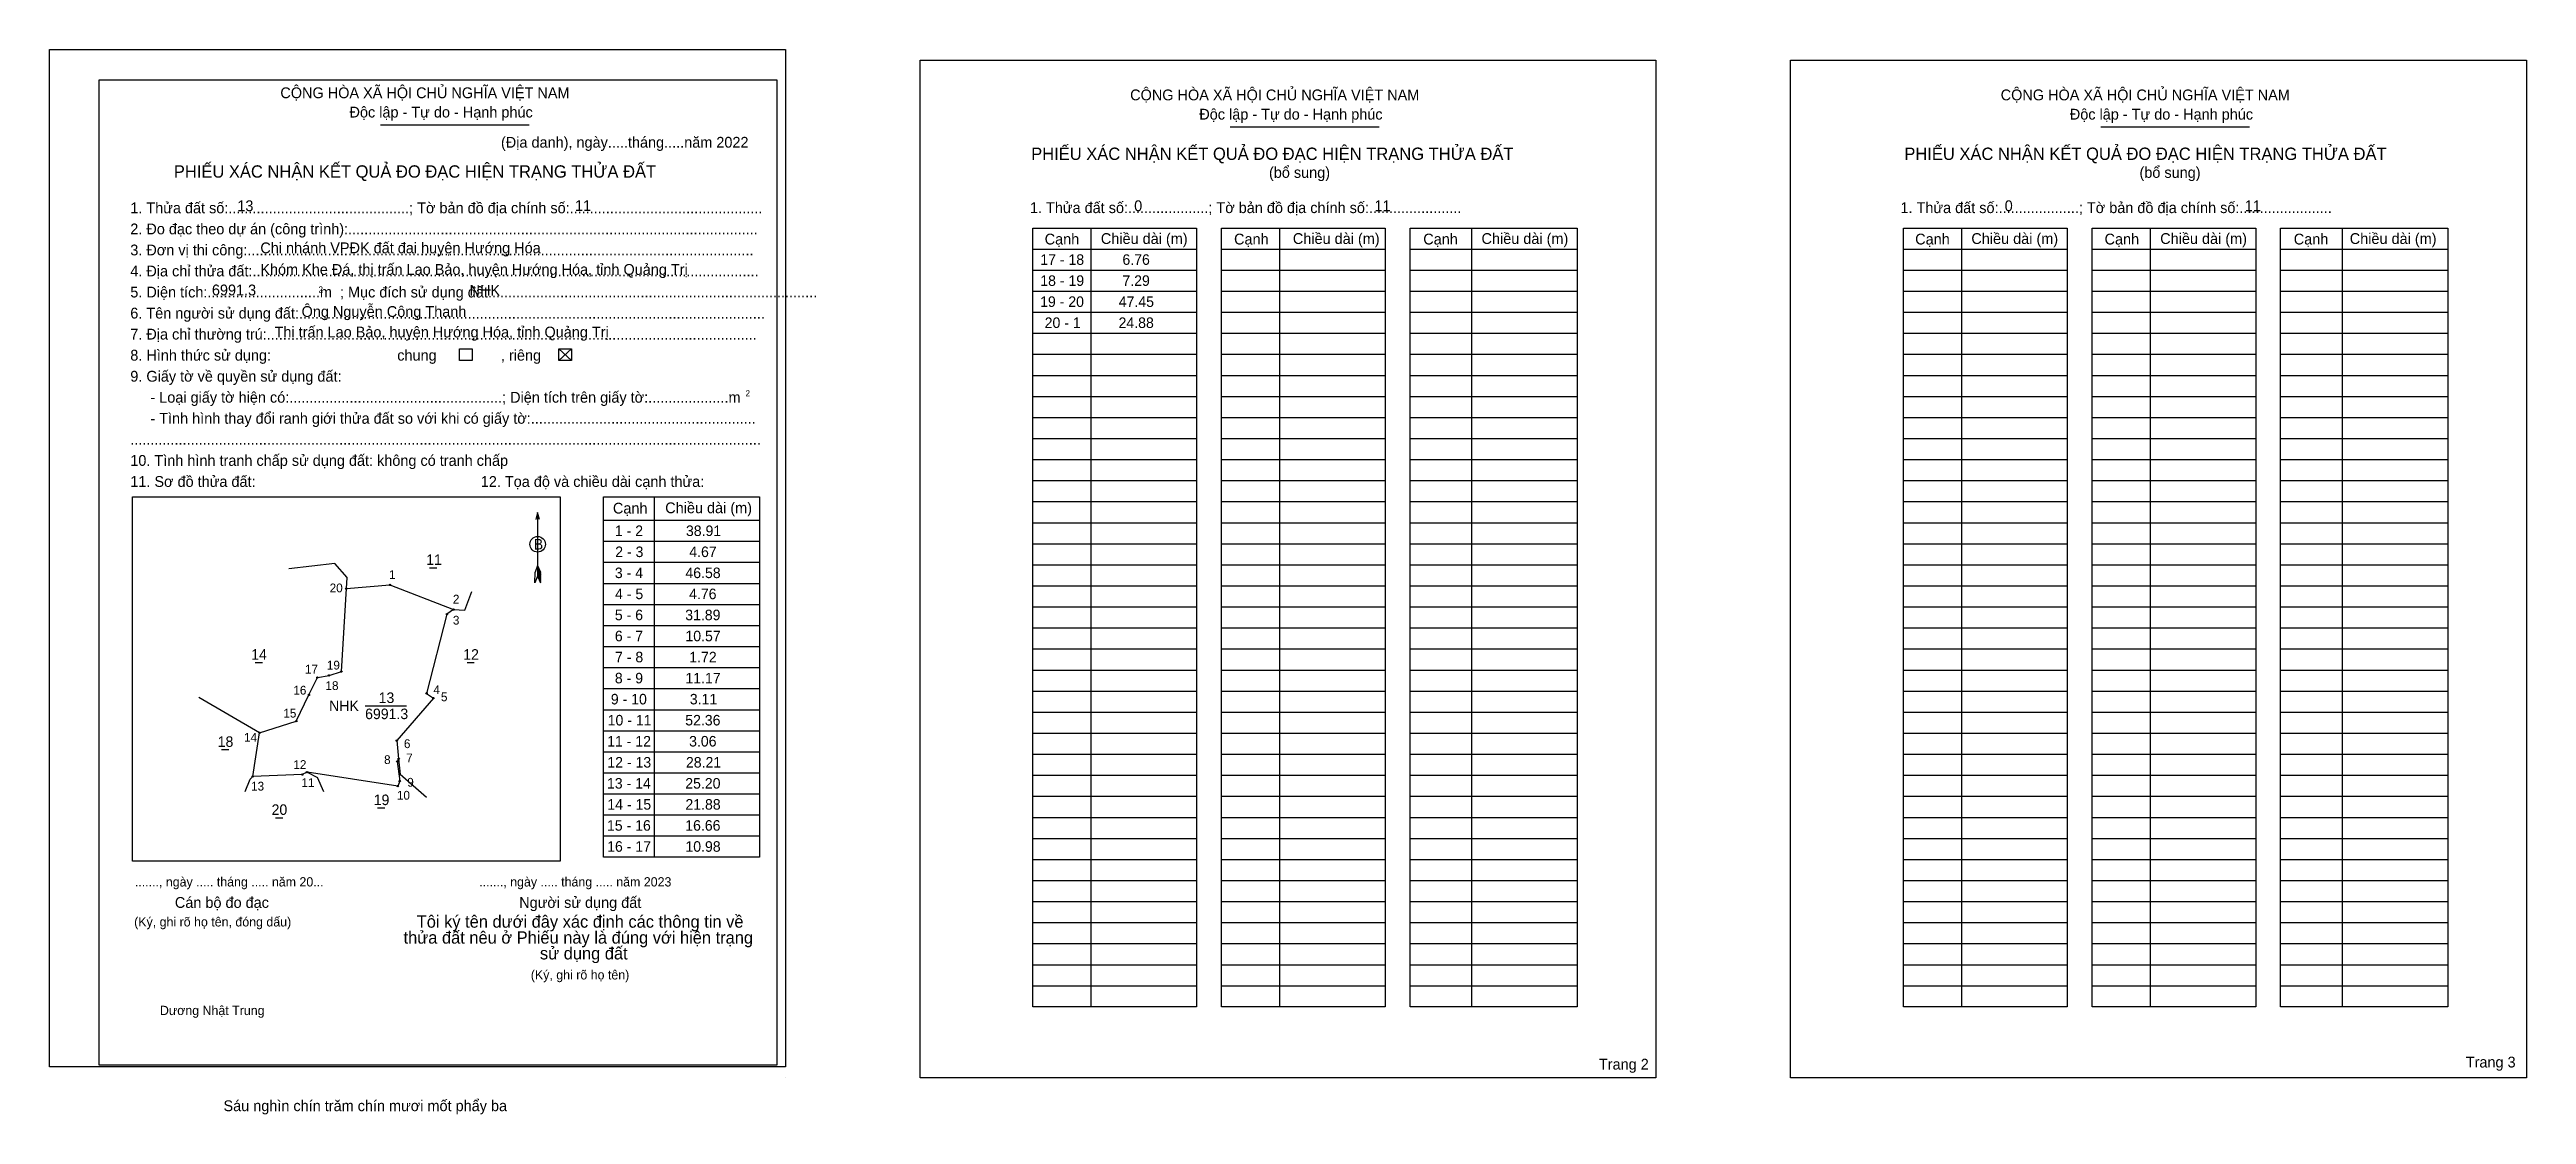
# Model space of a CAD drawing. Extents: x 537074 to 538486, y 1838593 to 1839200.
import ezdxf

# ---------------------------------------------------------------- set-up
doc = ezdxf.new("R2010")
doc.units = 0
for name, color, linetype in [('Level 1', 7, 'Continuous'), ('Level 10', 7, 'Continuous'), ('Level 11', 7, 'Continuous'), ('Level 13', 7, 'Continuous'), ('Level 2', 7, 'Continuous'), ('Level 27', 7, 'Continuous'), ('Level 3', 7, 'Continuous'), ('Level 36', 7, 'Continuous'), ('Level 48', 7, 'Continuous'), ('Level 50', 7, 'Continuous'), ('Level 52', 7, 'Continuous'), ('Level 6', 7, 'Continuous'), ('Level 9', 7, 'Continuous')]:
    doc.layers.add(name, color=color, linetype=linetype)

msp = doc.modelspace()

# ---------------------------------------------------------------- linework, layer by layer
at = {"layer": 'Level 1'}
for p, q in [((537074.5, 1839193.6), (537074.5, 1839193.6)), ((537570.5, 1839193.6), (537570.5, 1839193.6)), ((537263, 1839156.8), (537347.8, 1839156.8)), ((537747.2, 1839155.6), (537832, 1839155.6)), ((538243.2, 1839155.6), (538328, 1839155.6)), ((537667.8, 1839098), (537667.8, 1838654)), ((537775.3, 1839098), (537775.3, 1838654)), ((537884.7, 1839098), (537884.7, 1838654)), ((538163.8, 1839098), (538163.8, 1838654)), ((538271.3, 1839098), (538271.3, 1838654)), ((538380.7, 1839098), (538380.7, 1838654)), ((537634.8, 1839086), (537728, 1839086)), ((537742.3, 1839086), (537835.5, 1839086)), ((537849.7, 1839086), (537944.9, 1839086)), ((538130.8, 1839086), (538224, 1839086)), ((538238.3, 1839086), (538331.5, 1839086)), ((538345.7, 1839086), (538440.9, 1839086)), ((537634.8, 1839074), (537728, 1839074)), ((537634.8, 1839062), (537728, 1839062)), ((537742.3, 1839074), (537835.5, 1839074)), ((537742.3, 1839062), (537835.5, 1839062)), ((537849.7, 1839074), (537944.9, 1839074)), ((537849.7, 1839062), (537944.9, 1839062)), ((538130.8, 1839074), (538224, 1839074)), ((538130.8, 1839062), (538224, 1839062)), ((538238.3, 1839074), (538331.5, 1839074)), ((538238.3, 1839062), (538331.5, 1839062)), ((538345.7, 1839074), (538440.9, 1839074)), ((538345.7, 1839062), (538440.9, 1839062)), ((537634.8, 1839050), (537728, 1839050)), ((537742.3, 1839050), (537835.5, 1839050)), ((537849.7, 1839050), (537944.9, 1839050)), ((538130.8, 1839050), (538224, 1839050)), ((538238.3, 1839050), (538331.5, 1839050)), ((538345.7, 1839050), (538440.9, 1839050)), ((537634.8, 1839038), (537728, 1839038)), ((537742.3, 1839038), (537835.5, 1839038)), ((537849.7, 1839038), (537944.9, 1839038)), ((538130.8, 1839038), (538224, 1839038)), ((538238.3, 1839038), (538331.5, 1839038)), ((538345.7, 1839038), (538440.9, 1839038)), ((537364.7, 1839029.1), (537371.9, 1839022.4)), ((537364.7, 1839022.4), (537371.9, 1839029.1)), ((537634.8, 1839026), (537728, 1839026)), ((537742.3, 1839026), (537835.5, 1839026)), ((537849.7, 1839026), (537944.9, 1839026)), ((538130.8, 1839026), (538224, 1839026)), ((538238.3, 1839026), (538331.5, 1839026)), ((538345.7, 1839026), (538440.9, 1839026)), ((537634.8, 1839014), (537728, 1839014)), ((537742.3, 1839014), (537835.5, 1839014)), ((537849.7, 1839014), (537944.9, 1839014)), ((538130.8, 1839014), (538224, 1839014)), ((538238.3, 1839014), (538331.5, 1839014)), ((538345.7, 1839014), (538440.9, 1839014)), ((537634.8, 1839002), (537728, 1839002)), ((537742.3, 1839002), (537835.5, 1839002)), ((537849.7, 1839002), (537944.9, 1839002)), ((538130.8, 1839002), (538224, 1839002)), ((538238.3, 1839002), (538331.5, 1839002)), ((538345.7, 1839002), (538440.9, 1839002)), ((537634.8, 1838990), (537728, 1838990)), ((537634.8, 1838978), (537728, 1838978)), ((537742.3, 1838990), (537835.5, 1838990)), ((537742.3, 1838978), (537835.5, 1838978)), ((537849.7, 1838990), (537944.9, 1838990)), ((537849.7, 1838978), (537944.9, 1838978)), ((538130.8, 1838990), (538224, 1838990)), ((538130.8, 1838978), (538224, 1838978)), ((538238.3, 1838990), (538331.5, 1838990)), ((538238.3, 1838978), (538331.5, 1838978)), ((538345.7, 1838990), (538440.9, 1838990)), ((538345.7, 1838978), (538440.9, 1838978)), ((537634.8, 1838966), (537728, 1838966)), ((537742.3, 1838966), (537835.5, 1838966)), ((537849.7, 1838966), (537944.9, 1838966)), ((538130.8, 1838966), (538224, 1838966)), ((538238.3, 1838966), (538331.5, 1838966)), ((538345.7, 1838966), (538440.9, 1838966)), ((537634.8, 1838954), (537728, 1838954)), ((537742.3, 1838954), (537835.5, 1838954)), ((537849.7, 1838954), (537944.9, 1838954)), ((538130.8, 1838954), (538224, 1838954)), ((538238.3, 1838954), (538331.5, 1838954)), ((538345.7, 1838954), (538440.9, 1838954)), ((537121.7, 1838944.8), (537121.7, 1838944.8)), ((537352.6, 1838935.8), (537352.6, 1838899.5)), ((537418.9, 1838944.8), (537418.9, 1838739.4)), ((537634.8, 1838942), (537728, 1838942)), ((537742.3, 1838942), (537835.5, 1838942)), ((537849.7, 1838942), (537944.9, 1838942)), ((538130.8, 1838942), (538224, 1838942)), ((538238.3, 1838942), (538331.5, 1838942)), ((538345.7, 1838942), (538440.9, 1838942)), ((537390.1, 1838931.4), (537479.1, 1838931.4)), ((537634.8, 1838930), (537728, 1838930)), ((537742.3, 1838930), (537835.5, 1838930)), ((537849.7, 1838930), (537944.9, 1838930)), ((538130.8, 1838930), (538224, 1838930)), ((538238.3, 1838930), (538331.5, 1838930)), ((538345.7, 1838930), (538440.9, 1838930)), ((537390.1, 1838919.4), (537479.1, 1838919.4)), ((537390.1, 1838907.4), (537479.1, 1838907.4)), ((537634.8, 1838918), (537728, 1838918)), ((537634.8, 1838906), (537728, 1838906)), ((537742.3, 1838918), (537835.5, 1838918)), ((537742.3, 1838906), (537835.5, 1838906)), ((537849.7, 1838918), (537944.9, 1838918)), ((537849.7, 1838906), (537944.9, 1838906)), ((538130.8, 1838918), (538224, 1838918)), ((538130.8, 1838906), (538224, 1838906)), ((538238.3, 1838918), (538331.5, 1838918)), ((538238.3, 1838906), (538331.5, 1838906)), ((538345.7, 1838918), (538440.9, 1838918)), ((538345.7, 1838906), (538440.9, 1838906)), ((537351, 1838895.8), (537351.1, 1838901.8)), ((537352.6, 1838899.5), (537351, 1838895.8)), ((537352.6, 1838905.5), (537351.1, 1838901.8)), ((537352.6, 1838905.5), (537354.2, 1838901.8)), ((537352.6, 1838905), (537354.2, 1838901.3)), ((537352.6, 1838904.5), (537354.2, 1838900.7)), ((537352.6, 1838903.9), (537354.2, 1838900.2)), ((537352.6, 1838903.4), (537354.2, 1838899.7)), ((537352.6, 1838902.9), (537354.2, 1838899.1)), ((537352.6, 1838902.4), (537354.2, 1838898.6)), ((537352.6, 1838901.8), (537354.2, 1838898)), ((537352.6, 1838901.3), (537354.2, 1838897.5)), ((537352.6, 1838900.8), (537354.2, 1838897)), ((537352.6, 1838900.3), (537354.2, 1838896.4)), ((537352.6, 1838899.5), (537354.2, 1838895.8)), ((537354.2, 1838895.8), (537354.2, 1838901.8)), ((537390.1, 1838895.4), (537479.1, 1838895.4)), ((537634.8, 1838894), (537728, 1838894)), ((537742.3, 1838894), (537835.5, 1838894)), ((537849.7, 1838894), (537944.9, 1838894)), ((538130.8, 1838894), (538224, 1838894)), ((538238.3, 1838894), (538331.5, 1838894)), ((538345.7, 1838894), (538440.9, 1838894)), ((537390.1, 1838883.4), (537479.1, 1838883.4)), ((537634.8, 1838882), (537728, 1838882)), ((537742.3, 1838882), (537835.5, 1838882)), ((537849.7, 1838882), (537944.9, 1838882)), ((538130.8, 1838882), (538224, 1838882)), ((538238.3, 1838882), (538331.5, 1838882)), ((538345.7, 1838882), (538440.9, 1838882)), ((537390.1, 1838871.4), (537479.1, 1838871.4)), ((537634.8, 1838870), (537728, 1838870)), ((537742.3, 1838870), (537835.5, 1838870)), ((537849.7, 1838870), (537944.9, 1838870)), ((538130.8, 1838870), (538224, 1838870)), ((538238.3, 1838870), (538331.5, 1838870)), ((538345.7, 1838870), (538440.9, 1838870)), ((537390.1, 1838859.4), (537479.1, 1838859.4)), ((537634.8, 1838858), (537728, 1838858)), ((537742.3, 1838858), (537835.5, 1838858)), ((537849.7, 1838858), (537944.9, 1838858)), ((538130.8, 1838858), (538224, 1838858)), ((538238.3, 1838858), (538331.5, 1838858)), ((538345.7, 1838858), (538440.9, 1838858)), ((537390.1, 1838847.4), (537479.1, 1838847.4)), ((537390.1, 1838835.4), (537479.1, 1838835.4)), ((537634.8, 1838846), (537728, 1838846)), ((537742.3, 1838846), (537835.5, 1838846)), ((537849.7, 1838846), (537944.9, 1838846)), ((538130.8, 1838846), (538224, 1838846)), ((538238.3, 1838846), (538331.5, 1838846)), ((538345.7, 1838846), (538440.9, 1838846)), ((537390.1, 1838823.4), (537479.1, 1838823.4)), ((537634.8, 1838834), (537728, 1838834)), ((537634.8, 1838822), (537728, 1838822)), ((537742.3, 1838834), (537835.5, 1838834)), ((537742.3, 1838822), (537835.5, 1838822)), ((537849.7, 1838834), (537944.9, 1838834)), ((537849.7, 1838822), (537944.9, 1838822)), ((538130.8, 1838834), (538224, 1838834)), ((538130.8, 1838822), (538224, 1838822)), ((538238.3, 1838834), (538331.5, 1838834)), ((538238.3, 1838822), (538331.5, 1838822)), ((538345.7, 1838834), (538440.9, 1838834)), ((538345.7, 1838822), (538440.9, 1838822)), ((537390.1, 1838811.4), (537479.1, 1838811.4)), ((537634.8, 1838810), (537728, 1838810)), ((537742.3, 1838810), (537835.5, 1838810)), ((537849.7, 1838810), (537944.9, 1838810)), ((538130.8, 1838810), (538224, 1838810)), ((538238.3, 1838810), (538331.5, 1838810)), ((538345.7, 1838810), (538440.9, 1838810)), ((537390.1, 1838799.4), (537479.1, 1838799.4)), ((537634.8, 1838798), (537728, 1838798)), ((537742.3, 1838798), (537835.5, 1838798)), ((537849.7, 1838798), (537944.9, 1838798)), ((538130.8, 1838798), (538224, 1838798)), ((538238.3, 1838798), (538331.5, 1838798)), ((538345.7, 1838798), (538440.9, 1838798)), ((537390.1, 1838787.4), (537479.1, 1838787.4)), ((537634.8, 1838786), (537728, 1838786)), ((537742.3, 1838786), (537835.5, 1838786)), ((537849.7, 1838786), (537944.9, 1838786)), ((538130.8, 1838786), (538224, 1838786)), ((538238.3, 1838786), (538331.5, 1838786)), ((538345.7, 1838786), (538440.9, 1838786)), ((537390.1, 1838775.4), (537479.1, 1838775.4)), ((537634.8, 1838774), (537728, 1838774)), ((537742.3, 1838774), (537835.5, 1838774)), ((537849.7, 1838774), (537944.9, 1838774)), ((538130.8, 1838774), (538224, 1838774)), ((538238.3, 1838774), (538331.5, 1838774)), ((538345.7, 1838774), (538440.9, 1838774)), ((537390.1, 1838763.4), (537479.1, 1838763.4)), ((537390.1, 1838751.4), (537479.1, 1838751.4)), ((537634.8, 1838762), (537728, 1838762)), ((537742.3, 1838762), (537835.5, 1838762)), ((537849.7, 1838762), (537944.9, 1838762)), ((538130.8, 1838762), (538224, 1838762)), ((538238.3, 1838762), (538331.5, 1838762)), ((538345.7, 1838762), (538440.9, 1838762)), ((537365.5, 1838737.1), (537365.5, 1838737.1)), ((537634.8, 1838750), (537728, 1838750)), ((537634.8, 1838738), (537728, 1838738)), ((537742.3, 1838750), (537835.5, 1838750)), ((537742.3, 1838738), (537835.5, 1838738)), ((537849.7, 1838750), (537944.9, 1838750)), ((537849.7, 1838738), (537944.9, 1838738)), ((538130.8, 1838750), (538224, 1838750)), ((538130.8, 1838738), (538224, 1838738)), ((538238.3, 1838750), (538331.5, 1838750)), ((538238.3, 1838738), (538331.5, 1838738)), ((538345.7, 1838750), (538440.9, 1838750)), ((538345.7, 1838738), (538440.9, 1838738)), ((537634.8, 1838726), (537728, 1838726)), ((537742.3, 1838726), (537835.5, 1838726)), ((537849.7, 1838726), (537944.9, 1838726)), ((538130.8, 1838726), (538224, 1838726)), ((538238.3, 1838726), (538331.5, 1838726)), ((538345.7, 1838726), (538440.9, 1838726)), ((537634.8, 1838714), (537728, 1838714)), ((537742.3, 1838714), (537835.5, 1838714)), ((537849.7, 1838714), (537944.9, 1838714)), ((538130.8, 1838714), (538224, 1838714)), ((538238.3, 1838714), (538331.5, 1838714)), ((538345.7, 1838714), (538440.9, 1838714)), ((537634.8, 1838702), (537728, 1838702)), ((537742.3, 1838702), (537835.5, 1838702)), ((537849.7, 1838702), (537944.9, 1838702)), ((538130.8, 1838702), (538224, 1838702)), ((538238.3, 1838702), (538331.5, 1838702)), ((538345.7, 1838702), (538440.9, 1838702)), ((537634.8, 1838690), (537728, 1838690)), ((537742.3, 1838690), (537835.5, 1838690)), ((537849.7, 1838690), (537944.9, 1838690)), ((538130.8, 1838690), (538224, 1838690)), ((538238.3, 1838690), (538331.5, 1838690)), ((538345.7, 1838690), (538440.9, 1838690)), ((537634.8, 1838678), (537728, 1838678)), ((537742.3, 1838678), (537835.5, 1838678)), ((537849.7, 1838678), (537944.9, 1838678)), ((538130.8, 1838678), (538224, 1838678)), ((538238.3, 1838678), (538331.5, 1838678)), ((538345.7, 1838678), (538440.9, 1838678)), ((537634.8, 1838666), (537728, 1838666)), ((537742.3, 1838666), (537835.5, 1838666)), ((537849.7, 1838666), (537944.9, 1838666)), ((538130.8, 1838666), (538224, 1838666)), ((538238.3, 1838666), (538331.5, 1838666)), ((538345.7, 1838666), (538440.9, 1838666)), ((537493.8, 1838613.6), (537493.8, 1838613.6)), ((537989.8, 1838613.6), (537989.8, 1838613.6))]:
    msp.add_line(p, q, dxfattribs=at)
for points in [[(537634.8, 1839098), (537728, 1839098), (537728, 1838654), (537634.8, 1838654)], [(537742.3, 1839098), (537835.5, 1839098), (537835.5, 1838654), (537742.3, 1838654)], [(537849.7, 1839098), (537944.9, 1839098), (537944.9, 1838654), (537849.7, 1838654)], [(538130.8, 1839098), (538224, 1839098), (538224, 1838654), (538130.8, 1838654)], [(538238.3, 1839098), (538331.5, 1839098), (538331.5, 1838654), (538238.3, 1838654)], [(538345.7, 1839098), (538440.9, 1839098), (538440.9, 1838654), (538345.7, 1838654)], [(537121.7, 1838944.8), (537365.5, 1838944.8), (537365.5, 1838737.1), (537121.7, 1838737.1)], [(537390.1, 1838944.8), (537479.1, 1838944.8), (537479.1, 1838739.4), (537390.1, 1838739.4)]]:
    msp.add_lwpolyline(points, close=True, dxfattribs=at)
msp.add_lwpolyline([(537353.7, 1838931.9), (537352.6, 1838935.8), (537351.6, 1838931.9)], dxfattribs=at)
msp.add_circle((537352.6, 1838917.7), 4.43, dxfattribs=at)
at = {"layer": 'Level 10'}
for p, q in [((537237.1, 1838906.8), (537210.9, 1838903.6)), ((537244, 1838898.8), (537237.1, 1838906.8)), ((537311.1, 1838880.2), (537315.1, 1838890.8)), ((537185.9, 1838776.7), (537188.8, 1838783.8)), ((537230.8, 1838776.6), (537227.2, 1838784.7)), ((537289.2, 1838773.3), (537274.3, 1838786.5))]:
    msp.add_line(p, q, dxfattribs=at)
msp.add_lwpolyline([(537194.2, 1838810.2), (537215.1, 1838816.9), (537222.3, 1838831.8), (537227.1, 1838841.7), (537233.8, 1838842.9), (537240.8, 1838845.1), (537243.6, 1838892.4), (537268.4, 1838894.5), (537304.7, 1838880.5), (537300.9, 1838877.9), (537289.3, 1838832.7), (537293.2, 1838830), (537272.3, 1838805.8), (537273.4, 1838795.3), (537272.6, 1838793.8), (537274, 1838782.7), (537272.9, 1838779.8), (537221.2, 1838787.8), (537218.5, 1838786.4), (537190.3, 1838785.3)], close=True, dxfattribs=at)
at = {"layer": 'Level 11'}
for centre in [(537243.6, 1838892.4), (537268.4, 1838894.5), (537300.9, 1838877.9), (537304.7, 1838880.5), (537227.1, 1838841.7), (537233.8, 1838842.9), (537240.8, 1838845.1), (537222.3, 1838831.8), (537289.3, 1838832.7), (537293.2, 1838830), (537194.2, 1838810.2), (537194.2, 1838810.2), (537215.1, 1838816.9), (537272.3, 1838805.8), (537272.6, 1838793.8), (537273.4, 1838795.3), (537190.3, 1838785.3), (537218.5, 1838786.4), (537221.2, 1838787.8), (537272.9, 1838779.8), (537274, 1838782.7)]:
    msp.add_circle(centre, 0.4, dxfattribs=at)
at = {"layer": 'Level 2'}
for points in [[(537074.5, 1839199.8), (537493.8, 1839199.8), (537493.8, 1838619.8), (537074.5, 1838619.8)], [(537570.5, 1839193.6), (537989.8, 1839193.6), (537989.8, 1838613.6), (537570.5, 1838613.6)], [(538066.4, 1839193.6), (538485.8, 1839193.6), (538485.8, 1838613.6), (538066.4, 1838613.6)]]:
    msp.add_lwpolyline(points, close=True, dxfattribs=at)
at = {"layer": 'Level 27'}
for p, q in [((537243.6, 1838892.4), (537244, 1838898.8)), ((537304.7, 1838880.5), (537311.1, 1838880.2)), ((537194.2, 1838810.2), (537159.6, 1838830.3)), ((537273.4, 1838795.3), (537274.3, 1838786.5)), ((537190.3, 1838785.3), (537188.8, 1838783.8)), ((537221.2, 1838787.8), (537227.2, 1838784.7))]:
    msp.add_line(p, q, dxfattribs=at)
at = {"layer": 'Level 3'}
msp.add_lwpolyline([(537102.8, 1839182.4), (537488.8, 1839182.4), (537488.8, 1838620.8), (537102.8, 1838620.8)], close=True, dxfattribs=at)
at = {"layer": 'Level 50'}
for points in [[(537308, 1839029.1), (537315.2, 1839029.1), (537315.2, 1839022.4), (537308, 1839022.4)], [(537364.7, 1839029.1), (537371.9, 1839029.1), (537371.9, 1839022.4), (537364.7, 1839022.4)]]:
    msp.add_lwpolyline(points, close=True, dxfattribs=at)
at = {"layer": 'Level 9'}
for p, q in [((537291, 1838904.3), (537295.1, 1838904.3)), ((537191.6, 1838850.3), (537195.8, 1838850.3)), ((537312.4, 1838850.3), (537316.5, 1838850.3)), ((537254.3, 1838825.6), (537277.9, 1838825.6)), ((537172.4, 1838800.6), (537176.6, 1838800.6)), ((537261.3, 1838767.4), (537265.5, 1838767.4)), ((537203.2, 1838761.8), (537207.4, 1838761.8))]:
    msp.add_line(p, q, dxfattribs=at)

# ---------------------------------------------------------------- texts
at = {"layer": 'Level 1'}
for s, height, p in [('CỘNG HÒA XÃ HỘI CHỦ NGHĨA VIỆT NAM', 6.16, (537206, 1839172)), ('CỘNG HÒA XÃ HỘI CHỦ NGHĨA VIỆT NAM', 6.16, (537690.2, 1839170.8)), ('CỘNG HÒA XÃ HỘI CHỦ NGHĨA VIỆT NAM', 6.16, (538186.2, 1839170.8)), ('Độc lập - Tự do - Hạnh phúc', 6.16, (537245.4, 1839161)), ('Độc lập - Tự do - Hạnh phúc', 6.16, (537729.6, 1839159.8)), ('Độc lập - Tự do - Hạnh phúc', 6.16, (538225.6, 1839159.8)), ('(Địa danh), ngày.....tháng.....năm 2022', 6.16, (537331.7, 1839143.8)), ('PHIẾU XÁC NHẬN KẾT QUẢ ĐO ĐẠC HIỆN TRẠNG THỬA ĐẤT', 7.04, (537633.8, 1839136.8)), ('PHIẾU XÁC NHẬN KẾT QUẢ ĐO ĐẠC HIỆN TRẠNG THỬA ĐẤT', 7.04, (538131.3, 1839136.8)), ('PHIẾU XÁC NHẬN KẾT QUẢ ĐO ĐẠC HIỆN TRẠNG THỬA ĐẤT', 7.04, (537145.3, 1839126.7)), ('(bổ sung)', 6.16, (537769.3, 1839126.6)), ('(bổ sung)', 6.16, (538265.3, 1839126.6)), ('1. Thửa đất số:.............................................; Tờ bản đồ địa chính số:................................................', 6.1596, (537120.5, 1839106.4)), ('1. Thửa đất số:....................; Tờ bản đồ địa chính số:.......................', 6.16, (537633.1, 1839106.5)), ('1. Thửa đất số:....................; Tờ bản đồ địa chính số:.......................', 6.16, (538129.1, 1839106.5)), ('2. Đo đạc theo dự án (công trình):......................................................................................................', 6.1596, (537120.5, 1839094.4)), ('Cạnh', 6.16, (537641.5, 1839088.6)), ('Chiều dài (m)', 6.16, (537673.5, 1839088.9)), ('Cạnh', 6.16, (537749.4, 1839088.6)), ('Chiều dài (m)', 6.16, (537782.9, 1839088.9)), ('Cạnh', 6.16, (537857.2, 1839088.6)), ('Chiều dài (m)', 6.16, (537890.4, 1839088.9)), ('Cạnh', 6.16, (538137.5, 1839088.6)), ('Chiều dài (m)', 6.16, (538169.5, 1839088.9)), ('Cạnh', 6.16, (538245.4, 1839088.6)), ('Chiều dài (m)', 6.16, (538277.1, 1839088.9)), ('Cạnh', 6.16, (538353.2, 1839088.6)), ('Chiều dài (m)', 6.16, (538385.1, 1839088.9)), ('4. Địa chỉ thửa đất:..............................................................................................................................', 6.1596, (537120.5, 1839070.4)), ('3. Đơn vị thi công:..............................................................................................................................', 6.1596, (537120.5, 1839082.4)), ('5. Diện tích:............................m  ; Mục đích sử dụng đất:.................................................................................', 6.1596, (537120.5, 1839058.4)), ('2', 3.52, (537227.7, 1839061.2)), ('6. Tên người sử dụng đất:....................................................................................................................', 6.1596, (537120.5, 1839046.4)), ('7. Địa chỉ thường trú:..........................................................................................................................', 6.1596, (537120.5, 1839034.4)), ('chung                , riêng', 6.16, (537272.6, 1839022.4)), ('9. Giấy tờ về quyền sử dụng đất:', 6.16, (537120.5, 1839010.4)), ('     - Loại giấy tờ hiện có:.....................................................; Diện tích trên giấy tờ:....................m', 6.1596, (537120.5, 1838998.4)), ('2', 3.52, (537471, 1839002)), ('     - Tình hình thay đổi ranh giới thửa đất so với khi có giấy tờ:........................................................', 6.1596, (537120.5, 1838986.4)), ('10. Tình hình tranh chấp sử dụng đất: không có tranh chấp', 6.16, (537120.5, 1838962.4)), ('.............................................................................................................................................................', 6.1596, (537120.5, 1838974.4)), ('11. Sơ đồ thửa đất:', 6.16, (537120.5, 1838950.4)), ('12. Tọa độ và chiều dài cạnh thửa:', 6.16, (537320.2, 1838950.4)), ('Cạnh', 6.16, (537395.5, 1838935.2)), ('Chiều dài (m)', 6.16, (537425.3, 1838935.4)), ('B', 6, (537350.4, 1838914.7)), ('......., ngày ..... tháng ..... năm 20...', 5.28, (537123.1, 1838722.6)), ('......., ngày ..... tháng ..... năm 2023', 5.28, (537319.3, 1838722.6)), ('Cán bộ đo đạc', 6.16, (537145.9, 1838710.4)), ('Người sử dụng đất', 6.16, (537342.1, 1838710.4)), ('(Ký, ghi rõ họ tên, đóng dấu)', 5.28, (537122.7, 1838699.8)), ('thửa đất nêu ở Phiếu này là đúng với hiện trạng', 7, (537276.2, 1838690)), ('Tôi ký tên dưới đây xác định các thông tin về', 7, (537283.7, 1838699.1)), ('sử dụng đất', 7, (537353.9, 1838681)), ('(Ký, ghi rõ họ tên)', 5.28, (537348.7, 1838669.6)), ('Dương Nhật Trung', 5.28, (537137.4, 1838649.3)), ('Trang 2', 6.16, (537957.3, 1838618.2)), ('Trang 3', 6.16, (538451.2, 1838619.4))]:
    msp.add_text(s, height=height, dxfattribs=at).set_placement(p)
at = {"layer": 'Level 13'}
for s, p in [('NHK', (537233.8, 1838822.6)), ('6991.3', (537254.3, 1838818)), ('13', (537262, 1838827.2))]:
    msp.add_text(s, height=6, dxfattribs=at).set_placement(p)
at = {"layer": 'Level 36'}
for s, p in [('11', (537289.1, 1838905.9)), ('14', (537189.4, 1838851.9)), ('12', (537310.2, 1838851.9)), ('18', (537170.3, 1838802.2)), ('20', (537201, 1838763.4)), ('19', (537259.2, 1838769))]:
    msp.add_text(s, height=6, dxfattribs=at).set_placement(p)
at = {"layer": 'Level 48'}
msp.add_text('8. Hình thức sử dụng:', height=6.16, dxfattribs=at).set_placement((537120.5, 1839022.4))
at = {"layer": 'Level 52'}
for s, p in [('17 - 18', (537639, 1839077)), ('6.76', (537685.8, 1839077)), ('18 - 19', (537639, 1839065)), ('7.29', (537685.8, 1839065)), ('19 - 20', (537638.9, 1839053)), ('20 - 1', (537641.5, 1839041)), ('47.45', (537683.7, 1839053)), ('24.88', (537683.6, 1839041)), ('1 - 2', (537396.6, 1838922.4)), ('38.91', (537437.1, 1838922.4)), ('2 - 3', (537396.8, 1838910.4)), ('4.67', (537439, 1838910.4)), ('3 - 4', (537396.6, 1838898.4)), ('4 - 5', (537396.7, 1838886.4)), ('46.58', (537436.8, 1838898.4)), ('4.76', (537438.9, 1838886.4)), ('5 - 6', (537396.6, 1838874.4)), ('31.89', (537436.7, 1838874.4)), ('6 - 7', (537396.6, 1838862.4)), ('10.57', (537436.8, 1838862.4)), ('7 - 8', (537396.7, 1838850.4)), ('1.72', (537439, 1838850.4)), ('8 - 9', (537396.6, 1838838.4)), ('11.17', (537436.8, 1838838.4)), ('9 - 10', (537394.3, 1838826.4)), ('3.11', (537439.3, 1838826.4)), ('11 - 12', (537392.2, 1838802.4)), ('10 - 11', (537392.5, 1838814.4)), ('52.36', (537436.7, 1838814.4)), ('3.06', (537438.9, 1838802.4)), ('12 - 13', (537392.3, 1838790.4)), ('28.21', (537437.1, 1838790.4)), ('13 - 14', (537392.1, 1838778.4)), ('25.20', (537436.7, 1838778.4)), ('14 - 15', (537392.3, 1838766.4)), ('21.88', (537436.8, 1838766.4)), ('15 - 16', (537392.1, 1838754.4)), ('16.66', (537436.7, 1838754.4)), ('16 - 17', (537392.2, 1838742.4)), ('10.98', (537436.8, 1838742.4))]:
    msp.add_text(s, height=6, dxfattribs=at).set_placement(p)
at = {"layer": 'Level 6'}
for s, p in [('13', (537181.5, 1839107.6)), ('11', (537373.9, 1839107.7)), ('0', (537692.5, 1839107.6)), ('11', (537829.4, 1839107.6)), ('0', (538188.5, 1839107.6)), ('11', (538325.3, 1839107.6)), ('Chi nhánh VPĐK đất đai huyện Hướng Hóa', (537194.6, 1839083.6)), ('Khóm Khe Đá, thị trấn Lao Bảo, huyện Hướng Hóa, tỉnh Quảng Trị', (537194.6, 1839071.3)), ('6991.3', (537167, 1839059.6)), ('NHK', (537313.8, 1839059.4)), ('Ông Nguyễn Công Thanh', (537218.1, 1839047.3)), ('Thị trấn Lao Bảo, huyện Hướng Hóa, tỉnh Quảng Trị', (537202.7, 1839035.6)), ('Sáu nghìn chín trăm chín mươi mốt phẩy ba', (537173.6, 1838594.5))]:
    msp.add_text(s, height=6.16, dxfattribs=at).set_placement(p)
at = {"layer": 'Level 9'}
for s, p in [('20', (537234.1, 1838890.3)), ('1', (537267.9, 1838897.9)), ('2', (537304.3, 1838883.9)), ('3', (537304.3, 1838871.9)), ('19', (537232.5, 1838846.3)), ('16', (537213.4, 1838832)), ('17', (537220, 1838844)), ('18', (537231.7, 1838834.6)), ('4', (537293.2, 1838832.3)), ('15', (537207.7, 1838818.9)), ('5', (537297.5, 1838828.2)), ('14', (537185.3, 1838805.1)), ('12', (537213.4, 1838789.6)), ('8', (537265.1, 1838792.4)), ('6', (537276.4, 1838801.5)), ('7', (537277.7, 1838793.4)), ('13', (537189.3, 1838777.3)), ('11', (537218, 1838779.3)), ('9', (537278.3, 1838779.5)), ('10', (537272.4, 1838772.1))]:
    msp.add_text(s, height=5, dxfattribs=at).set_placement(p)

doc.saveas('drawing.dxf')
